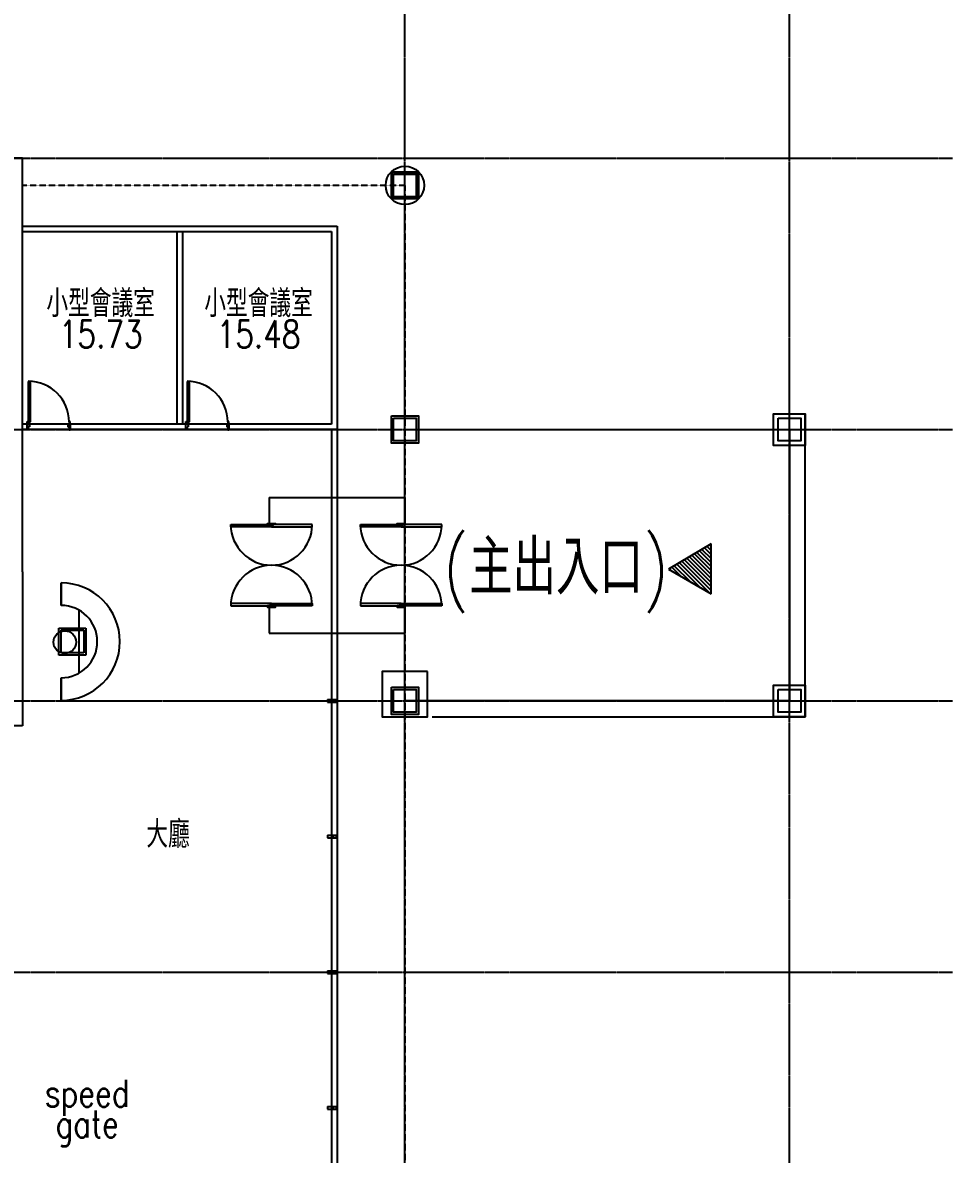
# Model space of a CAD drawing. Header units: millimetres. Extents: x -21841 to 195597, y -1659 to 112111.
# Drawn here: x 25315 to 27370, y 15947 to 18450 of the extents above; entities that cross this region are included whole.
import ezdxf
from ezdxf.enums import TextEntityAlignment as Align

# ---------------------------------------------------------------- set-up
doc = ezdxf.new("R2010")
doc.units = ezdxf.units.MM
doc.linetypes.add('X-N-FAB-L10$0$COL-CEN-LIN', pattern=[3.25, 2.5, -0.25, 0.25, -0.25])
doc.linetypes.add('X-N-FAB-L10$0$HIDDEN', pattern=[0.375, 0.25, -0.125])
for name, color, linetype in [('0-FMCS', 6, 'Continuous'), ('0-XREF', 7, 'Continuous'), ('X-N-FAB-L10$0$0-NC', 8, 'Continuous'), ('X-N-FAB-L10$0$0-ND', 8, 'Continuous'), ('X-N-FAB-L10$0$08', 8, 'Continuous'), ('X-N-FAB-L10$0$A-WALL-IN', 8, 'Continuous'), ('X-N-FAB-L10$0$CCL', 8, 'X-N-FAB-L10$0$COL-CEN-LIN'), ('X-N-FAB-L10$0$COL-S', 8, 'Continuous'), ('X-N-FAB-L10$0$DOOR', 8, 'Continuous'), ('X-N-FAB-L10$0$TXT-CODE', 8, 'Continuous'), ('X-N-FAB-L10$0$WALL-RC', 8, 'Continuous'), ('X-N-FAB-L10$0$WIN-S', 8, 'Continuous')]:
    doc.layers.add(name, color=color, linetype=linetype)
doc.styles.add('X-N-FAB-L10$0$CHINA', font='simplex.shx', dxfattribs={"width": 0.75, "bigfont": 'chineset.shx'})
doc.styles.add('X-N-FAB-L10$0$COL-NUM', font='romanc')

# ---------------------------------------------------------------- blocks, each defined once
blk = doc.blocks.new('X-N-FAB-L10')
at = {"layer": 'X-N-FAB-L10$0$08', "color": 8, "linetype": 'X-N-FAB-L10$0$HIDDEN'}
blk.add_line((26160, 18090), (26160, 15798), dxfattribs=at)
at = {"layer": 'X-N-FAB-L10$0$08', "color": 8}
for p, q in [((27045, 16915), (27045, 17585)), ((26794.368, 17271.884), (26836.913, 17229.339)), ((26799.931, 17275.16), (26836.913, 17238.178)), ((26805.494, 17278.436), (26836.913, 17247.017)), ((26811.057, 17281.712), (26836.913, 17255.855)), ((26816.62, 17284.988), (26836.913, 17264.694)), ((26822.183, 17288.264), (26836.913, 17273.533)), ((26827.746, 17291.539), (26836.913, 17282.372)), ((26833.309, 17294.815), (26836.913, 17291.211)), ((26755.428, 17248.953), (26790.931, 17213.449)), ((26760.991, 17252.228), (26812.145, 17201.075)), ((26766.554, 17255.504), (26833.358, 17188.7)), ((26772.117, 17258.78), (26836.913, 17193.984)), ((26777.679, 17262.056), (26836.913, 17202.822)), ((26783.242, 17265.332), (26836.913, 17211.661)), ((26788.805, 17268.608), (26836.913, 17220.5)), ((26744.302, 17242.401), (26748.504, 17238.198)), ((26749.865, 17245.677), (26769.718, 17225.824)), ((25400, 17161), (25400, 17211)), ((25440, 17011.718), (25440, 17150.282)), ((25395, 17111), (25455, 17111)), ((25395, 17051), (25395, 17111)), ((25400, 17106), (25450, 17106)), ((25400, 17056), (25400, 17106)), ((25450, 17106), (25450, 17056)), ((25455, 17111), (25455, 17051)), ((25455, 17051), (25395, 17051)), ((25450, 17056), (25400, 17056)), ((25400, 16951), (25400, 17001)), ((26220, 16915), (27045, 16915))]:
    blk.add_line(p, q, dxfattribs=at)
at = {"layer": 'X-N-FAB-L10$0$08', "color": 8, "extrusion": (0, 0, -1)}
for p, q in [((26836.913, 17296.938), (26742.808, 17241.521)), ((26836.913, 17186.626), (26836.913, 17296.938)), ((26742.808, 17241.521), (26836.913, 17186.626))]:
    blk.add_line(p, q, dxfattribs=at)
at = {"layer": 'X-N-FAB-L10$0$08', "color": 8, "linetype": 'Continuous'}
for p, q in [((25400, 17211), (25400, 17161)), ((25400, 17001), (25400, 16951))]:
    blk.add_line(p, q, dxfattribs=at)
at = {"layer": 'X-N-FAB-L10$0$08', "color": 8}
for points in [[(26131.5, 18118.5), (26188.5, 18118.5), (26188.5, 18061.5), (26131.5, 18061.5)], [(26135, 18115), (26185, 18115), (26185, 18065), (26135, 18065)], [(27045, 17515), (26975, 17515), (26975, 17585), (27045, 17585)], [(26985, 17575), (27035, 17575), (27035, 17525), (26985, 17525)], [(26160, 17550), (27010, 17550), (27010, 16950), (26160, 16950)], [(26210, 17015), (26110, 17015), (26110, 16915), (26210, 16915)], [(27045, 16915), (26975, 16915), (26975, 16985), (27045, 16985)], [(26985, 16975), (27035, 16975), (27035, 16925), (26985, 16925)]]:
    blk.add_lwpolyline(points, close=True, dxfattribs=at)
at = {"layer": 'X-N-FAB-L10$0$08', "color": 8, "linetype": 'X-N-FAB-L10$0$HIDDEN'}
blk.add_lwpolyline([(26160, 18090), (25315, 18090)], dxfattribs=at)
at = {"layer": 'X-N-FAB-L10$0$08', "color": 8}
for centre, radius in [((26160, 18090), 42.5), ((26160, 18090), 42.5), ((25408.062, 17079.977), 25)]:
    blk.add_circle(centre, radius, dxfattribs=at)
for radius in [130, 80]:
    blk.add_arc((25400, 17081), radius, 270, 90, dxfattribs=at)
at = {"layer": 'X-N-FAB-L10$0$A-WALL-IN', "color": 8}
for p, q in [((25315, 18000), (26010, 18000)), ((26010, 18000), (26010, 17550)), ((25315, 17988), (25998, 17988)), ((25656, 17988), (25656, 17562)), ((25668, 17988), (25668, 17562)), ((25998, 17988), (25998, 17562)), ((25998, 17562), (25315, 17562)), ((26010, 17550), (25315, 17550)), ((25998, 17550), (25998, 15807)), ((26010, 17550), (26010, 15807)), ((25315, 17235), (25315, 16895)), ((25315, 16895), (24405, 16895))]:
    blk.add_line(p, q, dxfattribs=at)
at = {"layer": 'X-N-FAB-L10$0$CCL', "color": 8}
for p, q in [((26160, 10600), (26160, 19760)), ((27010, 10600), (27010, 19760)), ((-720, 18150), (27370, 18150)), ((-720, 17550), (27370, 17550)), ((-720, 16950), (27370, 16950)), ((-720, 16350), (27370, 16350))]:
    blk.add_line(p, q, dxfattribs=at)
at = {"layer": 'X-N-FAB-L10$0$COL-S', "color": 8}
for p, q in [((26130, 18120), (26190, 18120)), ((26130, 18060), (26130, 18120)), ((26135, 18115), (26185, 18115)), ((26135, 18065), (26135, 18115)), ((26185, 18115), (26185, 18065)), ((26190, 18120), (26190, 18060)), ((26190, 18060), (26130, 18060)), ((26185, 18065), (26135, 18065)), ((26130, 17580), (26190, 17580)), ((26130, 17520), (26130, 17580)), ((26135, 17575), (26185, 17575)), ((26135, 17525), (26135, 17575)), ((26185, 17575), (26185, 17525)), ((26190, 17580), (26190, 17520)), ((26975, 17585), (27045, 17585)), ((26975, 17515), (26975, 17585)), ((26985, 17575), (27035, 17575)), ((26985, 17525), (26985, 17575)), ((27035, 17575), (27035, 17525)), ((27045, 17585), (27045, 17515)), ((26185, 17525), (26135, 17525)), ((27035, 17525), (26985, 17525)), ((26190, 17520), (26130, 17520)), ((27045, 17515), (26975, 17515)), ((26130, 16980), (26190, 16980)), ((26130, 16920), (26130, 16980)), ((26135, 16975), (26185, 16975)), ((26135, 16925), (26135, 16975)), ((26185, 16975), (26185, 16925)), ((26190, 16980), (26190, 16920)), ((26185, 16925), (26135, 16925)), ((26190, 16920), (26130, 16920))]:
    blk.add_line(p, q, dxfattribs=at)
for points in [[(26130, 18120), (26190, 18120), (26190, 18060), (26130, 18060)], [(26135, 18115), (26185, 18115), (26185, 18065), (26135, 18065)], [(26130, 17580), (26190, 17580), (26190, 17520), (26130, 17520)], [(26135, 17575), (26185, 17575), (26185, 17525), (26135, 17525)], [(26975, 17585), (27045, 17585), (27045, 17515), (26975, 17515)], [(26985, 17575), (27035, 17575), (27035, 17525), (26985, 17525)], [(26130, 16980), (26190, 16980), (26190, 16920), (26130, 16920)], [(26135, 16975), (26185, 16975), (26185, 16925), (26135, 16925)], [(26975, 16985), (27045, 16985), (27045, 16915), (26975, 16915)], [(26985, 16975), (27035, 16975), (27035, 16925), (26985, 16925)]]:
    blk.add_lwpolyline(points, close=True, dxfattribs=at)
at = {"layer": 'X-N-FAB-L10$0$DOOR', "color": 8}
for p, q in [((25327.5, 17656.654), (25327.5, 17566.75)), ((25332.5, 17656.654), (25327.5, 17656.654)), ((25332.5, 17566.75), (25332.5, 17656.654)), ((25678.5, 17656.654), (25678.5, 17566.75)), ((25683.5, 17656.654), (25678.5, 17656.654)), ((25683.5, 17566.75), (25683.5, 17656.654)), ((25315, 17550), (25325, 17550)), ((25325, 17564.55), (25325, 17567.75)), ((25325, 17567.75), (25327.5, 17567.75)), ((25325, 17552.95), (25325, 17564.55)), ((25325, 17551.25), (25325, 17562.75)), ((25325, 17550.75), (25325, 17562.75)), ((25325, 17549.75), (25325, 17552.95)), ((25327.5, 17549.75), (25325, 17549.75)), ((25327.5, 17567.75), (25327.5, 17561.75)), ((25327.5, 17566.75), (25332.5, 17566.75)), ((25327.5, 17561.75), (25330, 17561.75)), ((25330, 17555.75), (25327.5, 17555.75)), ((25327.5, 17555.75), (25327.5, 17549.75)), ((25330, 17561.75), (25330, 17555.75)), ((25417.5, 17561.75), (25415, 17561.75)), ((25415, 17561.75), (25415, 17555.75)), ((25415, 17555.75), (25417.5, 17555.75)), ((25420, 17567.75), (25417.5, 17567.75)), ((25417.5, 17567.75), (25417.5, 17561.75)), ((25417.5, 17555.75), (25417.5, 17549.75)), ((25417.5, 17549.75), (25420, 17549.75)), ((25420, 17564.55), (25420, 17567.75)), ((25420, 17552.95), (25420, 17564.55)), ((25420, 17562.75), (25420, 17550.75)), ((25420, 17549.75), (25420, 17552.95)), ((25676, 17564.55), (25676, 17567.75)), ((25676, 17567.75), (25678.5, 17567.75)), ((25676, 17552.95), (25676, 17564.55)), ((25676, 17551.25), (25676, 17562.75)), ((25676, 17550.75), (25676, 17562.75)), ((25676, 17549.75), (25676, 17552.95)), ((25678.5, 17549.75), (25676, 17549.75)), ((25678.5, 17567.75), (25678.5, 17561.75)), ((25678.5, 17566.75), (25683.5, 17566.75)), ((25678.5, 17561.75), (25681, 17561.75)), ((25681, 17555.75), (25678.5, 17555.75)), ((25678.5, 17555.75), (25678.5, 17549.75)), ((25681, 17561.75), (25681, 17555.75)), ((25768.5, 17561.75), (25766, 17561.75)), ((25766, 17561.75), (25766, 17555.75)), ((25766, 17555.75), (25768.5, 17555.75)), ((25771, 17567.75), (25768.5, 17567.75)), ((25768.5, 17567.75), (25768.5, 17561.75)), ((25768.5, 17555.75), (25768.5, 17549.75)), ((25768.5, 17549.75), (25771, 17549.75)), ((25771, 17564.55), (25771, 17567.75)), ((25771, 17552.95), (25771, 17564.55)), ((25771, 17562.75), (25771, 17550.75)), ((25771, 17549.75), (25771, 17552.95)), ((25860, 17400), (26160, 17400)), ((25860, 17400), (25860, 17342.5)), ((26010, 17400), (26160, 17400)), ((26160, 17400), (26160, 17342.5)), ((25860, 17342.5), (25870, 17342.5)), ((26150, 17342.5), (26160, 17342.5)), ((25860, 17157.5), (25860, 17100)), ((25860, 17157.5), (25870, 17157.5)), ((26143, 17157.5), (26160, 17157.5)), ((26160, 17157.5), (26160, 17100)), ((25860, 17100), (26160, 17100)), ((26010, 17100), (26160, 17100))]:
    blk.add_line(p, q, dxfattribs=at)
for points in [[(25775.096, 17340), (25865, 17340), (25865, 17335), (25775.096, 17335)], [(25870.8, 17342.5), (25874, 17342.5), (25874, 17340), (25868, 17340), (25868, 17337.5), (25862, 17337.5), (25862, 17340), (25856, 17340), (25856, 17342.5), (25859.2, 17342.5)], [(25954.904, 17340), (25865, 17340), (25865, 17335), (25954.904, 17335)], [(26061.596, 17340), (26151.5, 17340), (26151.5, 17335), (26061.596, 17335)], [(26157.3, 17342.5), (26160.5, 17342.5), (26160.5, 17340), (26154.5, 17340), (26154.5, 17337.5), (26148.5, 17337.5), (26148.5, 17340), (26142.5, 17340), (26142.5, 17342.5), (26145.7, 17342.5)], [(26241.404, 17340), (26151.5, 17340), (26151.5, 17335), (26241.404, 17335)], [(25775.096, 17160), (25865, 17160), (25865, 17165), (25775.096, 17165)], [(25870.8, 17157.5), (25874, 17157.5), (25874, 17160), (25868, 17160), (25868, 17162.5), (25862, 17162.5), (25862, 17160), (25856, 17160), (25856, 17157.5), (25859.2, 17157.5)], [(25954.904, 17160), (25865, 17160), (25865, 17165), (25954.904, 17165)], [(26061.596, 17160), (26151.5, 17160), (26151.5, 17165), (26061.596, 17165)], [(26157.3, 17157.5), (26160.5, 17157.5), (26160.5, 17160), (26154.5, 17160), (26154.5, 17162.5), (26148.5, 17162.5), (26148.5, 17160), (26142.5, 17160), (26142.5, 17157.5), (26145.7, 17157.5)], [(26241.404, 17160), (26151.5, 17160), (26151.5, 17165), (26241.404, 17165)]]:
    blk.add_lwpolyline(points, close=True, dxfattribs=at)
for centre, start, end in [((25327.5, 17566.75), 0, 90), ((25678.5, 17566.75), 0, 90), ((25865, 17340), 180, 270), ((25865, 17340), 270, 0), ((26151.5, 17340), 180, 270), ((26151.5, 17340), 270, 0), ((25865, 17160), 90, 180), ((25865, 17160), 0, 90), ((26151.5, 17160), 90, 180), ((26151.5, 17160), 0, 90)]:
    blk.add_arc(centre, 90, start, end, dxfattribs=at)
at = {"layer": 'X-N-FAB-L10$0$WALL-RC', "color": 8}
for p, q in [((25315, 18150), (24860, 18150)), ((25315, 17554.5), (25315, 18150)), ((25315, 17235), (25315, 17554.5))]:
    blk.add_line(p, q, dxfattribs=at)
at = {"layer": 'X-N-FAB-L10$0$WIN-S', "color": 8}
for p, q in [((25989.1, 16953), (26010, 16953)), ((25989.1, 16953), (25989.1, 16947)), ((25989.1, 16947), (26010, 16947)), ((26001.1, 16953), (26001.1, 16947)), ((26008.1, 16953), (26008.1, 16947)), ((26010, 16953), (26010, 16947)), ((25989.1, 16653), (25989.1, 16647)), ((25989.1, 16653), (26010, 16653)), ((25989.1, 16647), (26010, 16647)), ((26001.1, 16653), (26001.1, 16647)), ((26008.1, 16653), (26008.1, 16647)), ((26010, 16653), (26010, 16647)), ((25989.1, 16353), (26010, 16353)), ((25989.1, 16353), (25989.1, 16347)), ((25989.1, 16347), (26010, 16347)), ((26001.1, 16353), (26001.1, 16347)), ((26008.1, 16353), (26008.1, 16347)), ((26010, 16353), (26010, 16347)), ((25989.1, 16053), (26010, 16053)), ((25989.1, 16053), (25989.1, 16047)), ((25989.1, 16047), (26010, 16047)), ((26001.1, 16053), (26001.1, 16047)), ((26008.1, 16053), (26008.1, 16047)), ((26010, 16053), (26010, 16047))]:
    blk.add_line(p, q, dxfattribs=at)
at = {"layer": 'X-N-FAB-L10$0$0-NC', "color": 8, "style": 'X-N-FAB-L10$0$COL-NUM'}
for p in [(1860, 19880), (2760, 19880), (3660, 19880), (4560, 19880), (5460, 19880), (6360, 19880), (7260, 19880), (8160, 19880), (9060, 19880), (9960, 19880), (10860, 19880), (11760, 19880), (12660, 19880), (13560, 19880), (14460, 19880), (15360, 19880), (16260, 19880), (17160, 19880), (18060, 19880), (18960, 19880), (19860, 19880), (20760, 19880), (21660, 19880), (22560, 19880), (-840, 13950), (-840, 13350), (-840, 12750), (-840, 12150), (-840, 11550), (-840, 10750)]:
    blk.add_attdef('GRID-Y', text='', height=120, dxfattribs=at).set_placement(p, align=Align.MIDDLE_CENTER)
at = {"layer": 'X-N-FAB-L10$0$0-ND', "color": 8, "style": 'X-N-FAB-L10$0$CHINA'}
blk.add_attdef('NO', text='', height=33.333, dxfattribs=at).set_placement((23327.5, 11380), align=Align.MIDDLE)
at = {"layer": 'X-N-FAB-L10$0$TXT-CODE', "color": 8, "style": 'X-N-FAB-L10$0$CHINA', "width": 0.8}
for s, height, p in [('小型會議室', 60, (25487.5, 17829)), ('小型會議室', 60, (25836.5, 17829)), ('15.73', 60, (25487.5, 17761)), ('15.48', 60, (25836.5, 17761)), ('(主出入口)', 120, (26494, 17245)), ('大廳', 60, (25636.429, 16655)), ('speed', 60, (25457.429, 16082)), ('gate', 60, (25457.429, 16014))]:
    blk.add_text(s, height=height, dxfattribs=at).set_placement(p, align=Align.MIDDLE_CENTER)

msp = doc.modelspace()

# ---------------------------------------------------------------- block references
at = {"layer": '0-FMCS', "color": 5}
msp.add_blockref('X-N-FAB-L10', (0, 0), dxfattribs=at)
at = {"layer": '0-XREF'}
msp.add_blockref('X-N-FAB-L10', (0, 0), dxfattribs=at)

doc.saveas('drawing.dxf')
